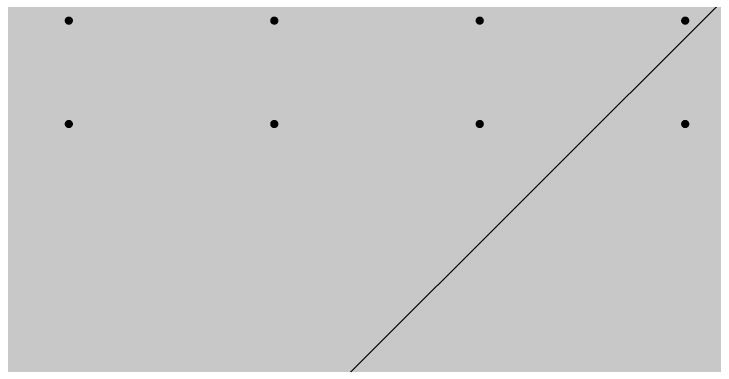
# Model space of a CAD drawing. Header units: inches. Extents: x -6 to 5433, y -4 to 5447.
# Drawn here: x 7.066 to 8.15, y 28.682 to 29.225 of the extents above; entities that cross this region are included whole.
import ezdxf

# ---------------------------------------------------------------- set-up
doc = ezdxf.new("R2010")
doc.units = ezdxf.units.IN
for name, color, linetype in [('Ground', 16, 'Continuous'), ('Mechanical 4', 56, 'Continuous'), ('Top Layer', 1, 'Continuous'), ('Top Paste', 8, 'Continuous'), ('Top Solder', 216, 'Continuous')]:
    doc.layers.add(name, color=color, linetype=linetype)

msp = doc.modelspace()

# ---------------------------------------------------------------- hatches: boundary and pattern name
at = {"layer": 'Top Layer'}
msp.add_hatch(color=1, dxfattribs=at).paths.add_polyline_path([(8.13559968, 28.53674633), (5.595599679999999, 28.53674633), (5.595599679999999, 29.17674759), (8.13559968, 29.17674759)])
at = {"layer": 'Top Paste'}
msp.add_hatch(color=8, dxfattribs=at).paths.add_polyline_path([(8.13559968, 28.53674633), (5.595599679999999, 28.53674633), (5.595599679999999, 29.17674759), (8.13559968, 29.17674759)])
at = {"layer": 'Top Solder'}
msp.add_hatch(color=216, dxfattribs=at).paths.add_polyline_path([(8.23719968, 28.43514633), (5.49399968, 28.43514633), (5.49399968, 29.27834759), (8.23719968, 29.27834759)])

# ---------------------------------------------------------------- linework, layer by layer
at = {"layer": 'Ground'}
msp.add_line((8.69785662, 29.78245504), (7.27968826, 28.36428414), dxfattribs=at)
msp.add_lwpolyline([(7.188199999999999, 27.94, 0.2076069, 0.2076069, 0), (8.86425456, 29.61605456, 0.2076069, 0.2076069, 0)], format="xyseb", dxfattribs=at)
at = {"layer": 'Mechanical 4'}
for points in [[(7.151154099999999, 29.0549457, 0.0127, 0.0127, 0), (7.151154099999999, 29.84294514, 0.0127, 0.0127, 0)], [(7.4686541, 29.0549457, 0.0127, 0.0127, 0), (7.4686541, 29.84294514, 0.0127, 0.0127, 0)], [(7.7861541, 29.0549457, 0.0127, 0.0127, 0), (7.7861541, 29.84294514, 0.0127, 0.0127, 0)], [(8.103654099999998, 29.0549457, 0.0127, 0.0127, 0), (8.103654099999998, 29.84294514, 0.0127, 0.0127, 0)], [(7.151154099999999, 29.21494538, 0.0127, 0.0127, 0), (7.4686541, 29.21494538, 0.0127, 0.0127, 0)], [(7.7861541, 29.21494538, 0.0127, 0.0127, 0), (8.103654099999998, 29.21494538, 0.0127, 0.0127, 0)], [(7.151154099999999, 29.0549457, 0.0127, 0.0127, 0), (7.4686541, 29.0549457, 0.0127, 0.0127, 0)], [(7.7861541, 29.0549457, 0.0127, 0.0127, 0), (8.103654099999998, 29.0549457, 0.0127, 0.0127, 0)]]:
    msp.add_lwpolyline(points, format="xyseb", dxfattribs=at)
for points in [[(7.1479791, 29.21494538, 0.00635, 0.00635, 1), (7.154329099999999, 29.21494538, 0.00635, 0.00635, 1)], [(7.4654791, 29.21494538, 0.00635, 0.00635, 1), (7.4718291, 29.21494538, 0.00635, 0.00635, 1)], [(7.782979099999999, 29.21494538, 0.00635, 0.00635, 1), (7.7893291, 29.21494538, 0.00635, 0.00635, 1)], [(8.1004791, 29.21494538, 0.00635, 0.00635, 1), (8.1068291, 29.21494538, 0.00635, 0.00635, 1)], [(7.1479791, 29.0549457, 0.00635, 0.00635, 1), (7.154329099999999, 29.0549457, 0.00635, 0.00635, 1)], [(7.1479791, 29.0549457, 0.00635, 0.00635, 1), (7.154329099999999, 29.0549457, 0.00635, 0.00635, 1)], [(7.4654791, 29.0549457, 0.00635, 0.00635, 1), (7.4718291, 29.0549457, 0.00635, 0.00635, 1)], [(7.4654791, 29.0549457, 0.00635, 0.00635, 1), (7.4718291, 29.0549457, 0.00635, 0.00635, 1)], [(7.782979099999999, 29.0549457, 0.00635, 0.00635, 1), (7.7893291, 29.0549457, 0.00635, 0.00635, 1)], [(7.782979099999999, 29.0549457, 0.00635, 0.00635, 1), (7.7893291, 29.0549457, 0.00635, 0.00635, 1)], [(8.1004791, 29.0549457, 0.00635, 0.00635, 1), (8.1068291, 29.0549457, 0.00635, 0.00635, 1)], [(8.1004791, 29.0549457, 0.00635, 0.00635, 1), (8.1068291, 29.0549457, 0.00635, 0.00635, 1)]]:
    msp.add_lwpolyline(points, format="xyseb", close=True, dxfattribs=at)

doc.saveas('drawing.dxf')
